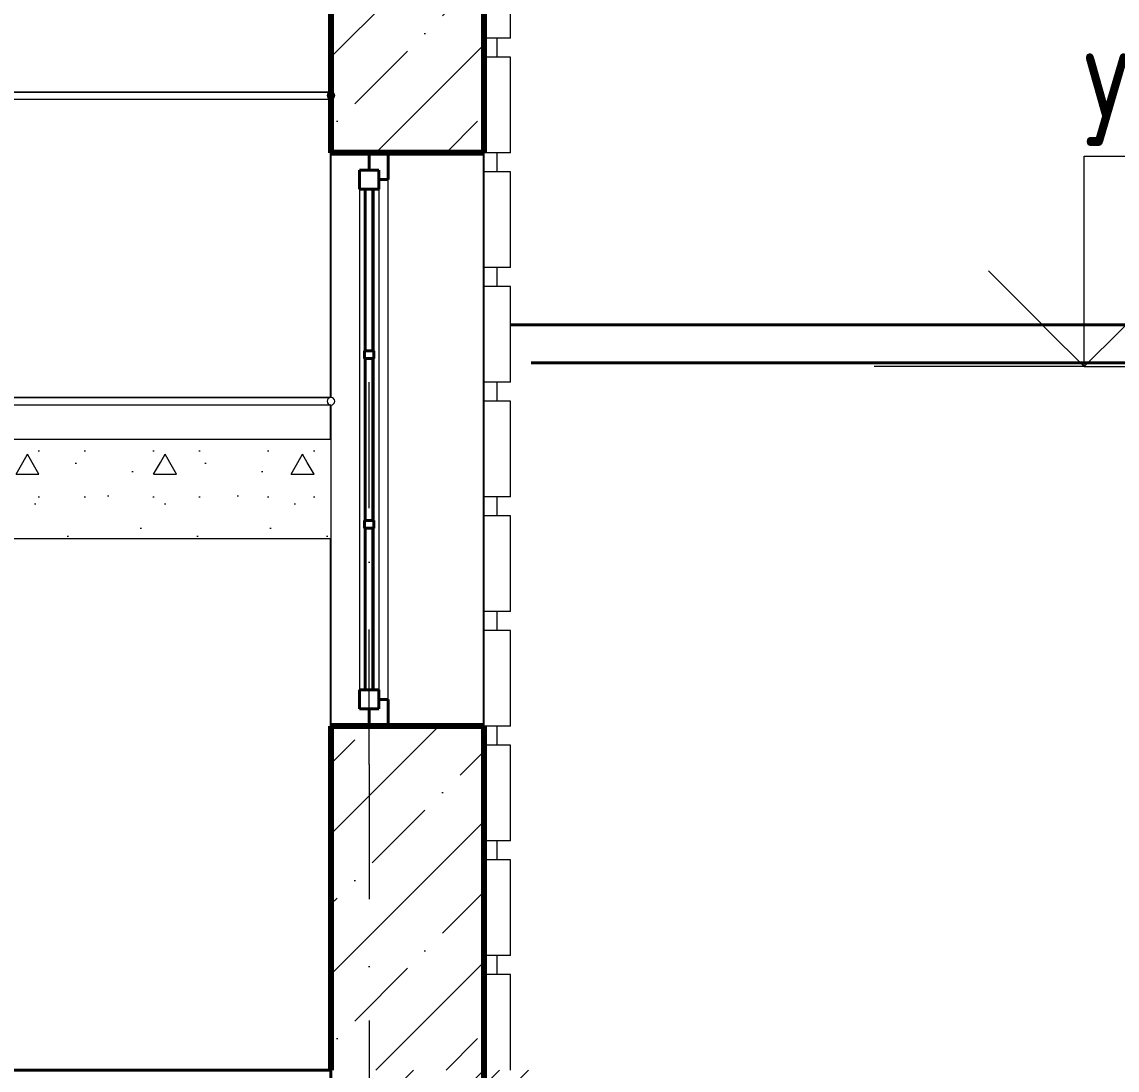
# Model space of a CAD drawing. Header units: feet. Extents: x -10410 to 374725, y -46422 to 88923.
# Drawn here: x 122956 to 125822, y 0 to 2743 of the extents above; entities that cross this region are included whole.
import ezdxf
from ezdxf.enums import TextEntityAlignment as Align

# ---------------------------------------------------------------- set-up
doc = ezdxf.new("R2010")
doc.units = ezdxf.units.FT
doc.header["$MEASUREMENT"] = 0
doc.set_wipeout_variables(frame=1)
doc.linetypes.add('Wipeout_Contour', pattern=[1000, 0, -1000])
doc.linetypes.add('Штрихпунктирная', pattern=[670.277762, 352.777767, -176.388884, 0, -141.111112])
for name, color, linetype in [('Интерьер - Мебель', 7, 'Continuous'), ('Конструктив - Лестницы', 7, 'Continuous'), ('Конструктив - Перекрытия', 7, 'Continuous'), ('Конструктив - Стены Несущие', 7, 'Continuous'), ('Местность - Рельеф', 7, 'Continuous')]:
    doc.layers.add(name, color=color, linetype=linetype)
for name, color, linetype, lineweight in [('Интерьер - Мебель_Ном._пера__1', 7, 'Continuous', 20), ('Интерьер - Мебель_Ном._пера__7', 7, 'Continuous', 20), ('Конструктив - Лестницы_Ном._пера__1', 7, 'Continuous', 20), ('Конструктив - Перекрытия_Ном._пера__21', 7, 'Continuous', 40), ('Конструктив - Стены Несущие_Ном._пера__120', 7, 'Continuous', 5), ('Конструктив - Стены Несущие_Ном._пера__21', 7, 'Continuous', 40), ('Конструктив - Стены Несущие_Ном._пера__47', 7, 'Continuous', 80), ('Местность - Рельеф_Ном._пера__21', 7, 'Continuous', 40)]:
    doc.layers.add(name, color=color, linetype=linetype, lineweight=lineweight)
for name, color, linetype, lineweight, true_color in [('Конструктив - Лестницы_Ном._пера__111', 7, 'Continuous', 5, 0xccccff), ('Конструктив - Перекрытия_Ном._пера__170', 7, 'Continuous', 5, 0x9f9f00), ('Конструктив - Стены Несущие_Ном._пера__87', 7, 'Continuous', 25, 0x6a6a6a), ('Местность - Рельеф_Ном._пера__28', 7, 'Continuous', 40, 0xa80f02), ('Элемент Модели - Оси_Ном._пера__94', 7, 'Continuous', 5, 0xdc4f00)]:
    doc.layers.add(name, color=color, linetype=linetype, lineweight=lineweight, true_color=true_color)
doc.styles.add('СГЕНЕРИР_СТИЛЬ_2', font='CS_Gost2304.shx')
pattern_1 = [(45, (0, 0), (-183.84776, 183.84776), []), (45, (-91.92, 91.92), (-183.84776, 183.84776), [195, -65, 0, -65])]
pattern_2 = [(0, (0, 0), (0, 623.5383), [60, -300]), (0, (180, 311.8), (0, 623.5383), [60, -300]), (60, (0, 0), (-540, 311.7692), [60, -300]), (60, (360, 0), (-540, 311.7692), [60, -300]), (120, (60, 0), (540, 311.7692), [60, -300]), (120, (420, 0), (540, 311.7692), [60, -300]), (0, (0, 60), (0, 120), [0, -120, 0, -180]), (45, (60, 60), (-84.85282, 84.85282), [0, -90, 0, -150.00001])]

# ---------------------------------------------------------------- blocks, each defined once
blk = doc.blocks.new('Отметка высоты 18_2')
at = {"layer": 'Интерьер - Мебель_Ном._пера__1', "linetype": 'Continuous'}
for p, q in [((0, 0), (0, 550)), ((0, 550), (1168.5, 550)), ((0, 0), (-250, 250)), ((0, 0), (250, 250)), ((0, 0), (-550, 0)), ((0, 0), (350, 0))]:
    blk.add_line(p, q, dxfattribs=at)
at = {"layer": 'Интерьер - Мебель_Ном._пера__1', "style": 'СГЕНЕРИР_СТИЛЬ_2'}
blk.add_attdef('c1', text='', height=250, dxfattribs=at).set_placement((0, 570), align=Align.BOTTOM_LEFT)

msp = doc.modelspace()

# ---------------------------------------------------------------- wipeouts: each hides what was drawn before it
at = {"color": 254, "linetype": 'Wipeout_Contour', "lineweight": 0, "ltscale": 496806.513587}
msp.add_wipeout([(124234.44947, 600), (124234.44947, 850), (124164.44947, 850), (124164.44947, 600)], dxfattribs=at).dxf.layer = 'Интерьер - Мебель'
at = {"color": 254, "linetype": 'Wipeout_Contour', "lineweight": 0, "ltscale": 496800.958085}
msp.add_wipeout([(124234.44947, 300), (124234.44947, 550), (124164.44947, 550), (124164.44947, 300)], dxfattribs=at).dxf.layer = 'Интерьер - Мебель'
at = {"color": 254, "linetype": 'Wipeout_Contour', "lineweight": 0, "ltscale": 496798.301087}
msp.add_wipeout([(124234.44947, 0), (124234.44947, 250), (124164.44947, 250), (124164.44947, 0)], dxfattribs=at).dxf.layer = 'Интерьер - Мебель'
at = {"color": 254, "linetype": 'Wipeout_Contour', "lineweight": 0, "ltscale": 615630.540236}
msp.add_wipeout([(122564.44939, 2686.18038), (122816.81014, 2559.99999), (123764.44947, 2559.99999), (123764.44947, 2999.99999), (122564.44939, 2999.99999)], dxfattribs=at).dxf.layer = 'Конструктив - Стены Несущие'
at = {"color": 254, "linetype": 'Wipeout_Contour', "lineweight": 0, "ltscale": 2104814.820791314}
msp.add_wipeout([(123768.27631, 1740.76121), (123764.44947, 1740), (123764.44947, 900), (123864.44947, 900), (123864.44947, 945), (123839.44947, 945), (123839.44947, 2355), (123864.44947, 2355), (123864.44947, 2400), (123764.44947, 2400), (123764.44947, 1760), (123768.27631, 1759.23879), (123771.52054, 1757.07107), (123773.68825, 1753.82685), (123774.44947, 1750), (123773.68825, 1746.17315), (123771.52054, 1742.92893)], dxfattribs=at).dxf.layer = 'Конструктив - Стены Несущие'
at = {"color": 254, "linetype": 'Wipeout_Contour', "lineweight": 0, "ltscale": 496210.760322}
msp.add_wipeout([(123914.44947, 2400), (123914.44947, 900), (124164.44947, 900), (124164.44947, 2400)], dxfattribs=at).dxf.layer = 'Конструктив - Стены Несущие'

# ---------------------------------------------------------------- next in the draw order: linework, layer by layer
at = {"layer": 'Интерьер - Мебель_Ном._пера__7', "linetype": 'Continuous'}
for p, q in [((124234.44947, 600), (124234.44947, 850)), ((124234.44947, 300), (124234.44947, 550))]:
    msp.add_line(p, q, dxfattribs=at)
at = {"layer": 'Конструктив - Стены Несущие_Ном._пера__21', "linetype": 'Continuous'}
for p, q in [((123864.44947, 2400), (123864.44947, 2355)), ((123864.44947, 2355), (123839.44947, 2355)), ((123889.44947, 2355), (123864.44947, 2355)), ((123864.44947, 945), (123839.44947, 945)), ((123864.44947, 945), (123864.44947, 900)), ((123889.44947, 945), (123864.44947, 945))]:
    msp.add_line(p, q, dxfattribs=at)

# ---------------------------------------------------------------- next in the draw order: wipeouts: each hides what was drawn before it
at = {"color": 254, "linetype": 'Wipeout_Contour', "lineweight": 0, "ltscale": 496740.138471}
msp.add_wipeout([(124199.44947, 850), (124199.44947, 900), (124164.44947, 900), (124164.44947, 850)], dxfattribs=at).dxf.layer = 'Интерьер - Мебель'
at = {"color": 254, "linetype": 'Wipeout_Contour', "lineweight": 0, "ltscale": 496733.132749}
msp.add_wipeout([(124199.44947, 550), (124199.44947, 600), (124164.44947, 600), (124164.44947, 550)], dxfattribs=at).dxf.layer = 'Интерьер - Мебель'
at = {"color": 254, "linetype": 'Wipeout_Contour', "lineweight": 0, "ltscale": 496729.025901}
msp.add_wipeout([(124199.44947, 250), (124199.44947, 300), (124164.44947, 300), (124164.44947, 250)], dxfattribs=at).dxf.layer = 'Интерьер - Мебель'
at = {"color": 254, "linetype": 'Wipeout_Contour', "lineweight": 0, "ltscale": 1351414.521314977}
msp.add_wipeout([(122571.71457, 2567.45654), (122564.44944, 2563.82339), (122564.44944, 1886.1803), (122816.81014, 1760), (123764.44947, 1760), (123764.44947, 2539.99999), (122812.08873, 2539.99999), (122574.2839, 2658.90252), (122573.99874, 2624.99999), (122574.44559, 2571.87539), (122573.79118, 2569.22648)], dxfattribs=at).dxf.layer = 'Конструктив - Стены Несущие'
at = {"color": 254, "linetype": 'Wipeout_Contour', "lineweight": 0, "ltscale": 495659.203735}
msp.add_wipeout([(123889.44947, 970), (123914.44947, 970), (123914.44947, 2330), (123889.44947, 2330)], dxfattribs=at).dxf.layer = 'Конструктив - Стены Несущие'
at = {"color": 254, "linetype": 'Wipeout_Contour', "lineweight": 0, "ltscale": 495433.688255}
msp.add_wipeout([(123839.44947, 2305), (123839.44947, 995), (123851.94946, 995), (123851.94946, 2305)], dxfattribs=at).dxf.layer = 'Конструктив - Стены Несущие'
at = {"color": 254, "linetype": 'Wipeout_Contour', "lineweight": 0, "ltscale": 615571.491252}
msp.add_wipeout([(122891.65953, 1390.00009), (122564.44948, 1226.39028), (122564.44948, 0.00002), (123764.44951, 0.00002), (123764.44947, 1390)], dxfattribs=at).dxf.layer = 'Конструктив - Стены Несущие'

# ---------------------------------------------------------------- next in the draw order: hatches: boundary and pattern name
at = {"layer": 'Конструктив - Лестницы_Ном._пера__1', "linetype": 'Continuous'}
h = msp.add_hatch(dxfattribs=at)
h.set_pattern_fill('БЕТОН_02', color=256, style=0, pattern_type=2)
h.set_pattern_definition(pattern_2)
h.paths.add_polyline_path([(123764.44947, 1390), (123764.44947, 1590), (122544.44947, 1590), (122544.44947, 1390)])

# ---------------------------------------------------------------- next in the draw order: linework, layer by layer
at = {"layer": 'Интерьер - Мебель_Ном._пера__7', "linetype": 'Continuous'}
for p, q in [((124234.44947, 850), (124164.44947, 850)), ((124234.44947, 600), (124164.44947, 600)), ((124199.44947, 550), (124199.44947, 600)), ((124234.44947, 550), (124164.44947, 550)), ((124234.44947, 300), (124164.44947, 300)), ((124199.44947, 250), (124199.44947, 300)), ((124234.44947, 250), (124164.44947, 250))]:
    msp.add_line(p, q, dxfattribs=at)
at = {"layer": 'Конструктив - Лестницы_Ном._пера__1', "linetype": 'Continuous'}
for p, q in [((123764.44947, 1590), (123764.44947, 1390)), ((123764.44947, 1390), (122891.65947, 1390))]:
    msp.add_line(p, q, dxfattribs=at)
at = {"layer": 'Конструктив - Стены Несущие_Ном._пера__120', "linetype": 'Continuous'}
msp.add_line((123914.44947, 970), (123914.44947, 2330), dxfattribs=at)
at = {"layer": 'Конструктив - Стены Несущие_Ном._пера__21', "linetype": 'Continuous'}
for p, q in [((123914.44947, 2400), (123914.44947, 2330)), ((123889.44947, 2355), (123889.44947, 2330)), ((123914.44947, 2330), (123889.44947, 2330)), ((123889.44947, 970), (123889.44947, 945)), ((123914.44947, 970), (123889.44947, 970)), ((123914.44947, 970), (123914.44947, 900))]:
    msp.add_line(p, q, dxfattribs=at)
at = {"layer": 'Конструктив - Стены Несущие_Ном._пера__87', "linetype": 'Continuous'}
msp.add_line((123764.44947, 900), (123764.44947, 1390), dxfattribs=at)

# ---------------------------------------------------------------- next in the draw order: wipeouts: each hides what was drawn before it
at = {"color": 254, "linetype": 'Wipeout_Contour', "lineweight": 0, "ltscale": 496814.967497}
msp.add_wipeout([(124234.44947, 900), (124234.44947, 1150), (124164.44947, 1150), (124164.44947, 900)], dxfattribs=at).dxf.layer = 'Интерьер - Мебель'
at = {"color": 254, "linetype": 'Wipeout_Contour', "lineweight": 0, "ltscale": 493247.855894}
msp.add_wipeout([(122812.26848, 2540.7612), (123760.62263, 2540.7612), (123757.3784, 2542.92893), (122812.78021, 2542.92893)], dxfattribs=at).dxf.layer = 'Конструктив - Лестницы'
at = {"color": 254, "linetype": 'Wipeout_Contour', "lineweight": 0, "ltscale": 491874.842449}
msp.add_wipeout([(121831.11638, 0.00003), (122514.44953, -300.00005), (123764.44954, -300.00005), (123764.44954, -0.00003)], dxfattribs=at).dxf.layer = 'Конструктив - Перекрытия'
at = {"color": 254, "linetype": 'Wipeout_Contour', "lineweight": 0, "ltscale": 495583.672858}
msp.add_wipeout([(123889.44947, 2305), (123876.94946, 2305), (123876.94946, 995), (123889.44947, 995)], dxfattribs=at).dxf.layer = 'Конструктив - Стены Несущие'
at = {"color": 254, "linetype": 'Wipeout_Contour', "lineweight": 0, "ltscale": 1228466.223547664}
msp.add_wipeout([(122571.71457, 1767.45655), (122564.44944, 1763.8234), (122564.44944, 1650), (123764.44943, 1650), (123764.44947, 1740), (122812.08878, 1740), (122574.2839, 1858.90248), (122573.99874, 1825), (122574.44559, 1771.8754), (122573.79118, 1769.22649)], dxfattribs=at).dxf.layer = 'Конструктив - Стены Несущие'

# ---------------------------------------------------------------- next in the draw order: hatches: boundary and pattern name
at = {"layer": 'Конструктив - Лестницы_Ном._пера__1', "linetype": 'Continuous'}
h = msp.add_hatch(dxfattribs=at)
h.set_pattern_fill('БЕТОН_02', color=256, style=0, pattern_type=2)
h.set_pattern_definition(pattern_2)
h.paths.add_polyline_path([(123764.44947, 1590), (123764.44947, 1650), (122514.44947, 1650), (122514.44947, 1590)])
at = {"layer": 'Конструктив - Стены Несущие_Ном._пера__120', "linetype": 'Continuous'}
h = msp.add_hatch(dxfattribs=at)
h.set_pattern_fill('ЖЕЛЕЗОБЕТОН', color=256, style=0, pattern_type=2)
h.set_pattern_definition([(45, (123964.45, 450), (-183.85, 183.85), []), (45, (123872.53, 541.92), (-183.85, 183.85), [195, -65, 0, -65])])
h.paths.add_polyline_path([(124164.44947, 900), (123764.44947, 900), (123764.44947, 0), (124164.44947, 0)])

# ---------------------------------------------------------------- next in the draw order: linework, layer by layer
at = {"layer": 'Интерьер - Мебель_Ном._пера__7', "linetype": 'Continuous'}
for p, q in [((124234.44947, 900), (124234.44947, 1150)), ((124234.44947, 900), (124164.44947, 900)), ((124199.44947, 850), (124199.44947, 900))]:
    msp.add_line(p, q, dxfattribs=at)
at = {"layer": 'Конструктив - Лестницы_Ном._пера__1', "linetype": 'Continuous'}
for q in [(122514.44947, 1650), (123764.44947, 1590)]:
    msp.add_line((123764.44947, 1650), q, dxfattribs=at)
at = {"layer": 'Конструктив - Стены Несущие_Ном._пера__47', "linetype": 'Continuous', "flags": 128}
msp.add_lwpolyline([(124164.44947, 900), (123914.44947, 900), (123864.44947, 900), (123764.44947, 900)], dxfattribs=at)

# ---------------------------------------------------------------- next in the draw order: wipeouts: each hides what was drawn before it
at = {"color": 254, "linetype": 'Wipeout_Contour', "lineweight": 0, "ltscale": 496750.042946}
msp.add_wipeout([(124199.44947, 1150), (124199.44947, 1200), (124164.44947, 1200), (124164.44947, 1150)], dxfattribs=at).dxf.layer = 'Интерьер - Мебель'
at = {"color": 254, "linetype": 'Wipeout_Contour', "lineweight": 0, "ltscale": 493243.944257}
msp.add_wipeout([(122812.78021, 2542.92893), (123757.3784, 2542.92893), (123755.21067, 2546.17317), (122813.54607, 2546.17317)], dxfattribs=at).dxf.layer = 'Конструктив - Лестницы'
at = {"color": 254, "linetype": 'Wipeout_Contour', "lineweight": 0, "ltscale": 493200.895833}
msp.add_wipeout([(123760.62263, 1759.2388), (122816.63045, 1759.2388), (122816.11872, 1757.07107), (123757.3784, 1757.07107)], dxfattribs=at).dxf.layer = 'Конструктив - Лестницы'
at = {"color": 254, "linetype": 'Wipeout_Contour', "lineweight": 0, "ltscale": 495529.271332}
msp.add_wipeout([(123876.94946, 2305), (123851.94947, 2305), (123851.94947, 1881.66666), (123876.94946, 1881.66666)], dxfattribs=at).dxf.layer = 'Конструктив - Стены Несущие'
at = {"color": 254, "linetype": 'Wipeout_Contour', "lineweight": 0, "ltscale": 495502.478425}
msp.add_wipeout([(123876.94946, 1861.66666), (123851.94947, 1861.66666), (123851.94947, 1438.33334), (123876.94946, 1438.33334)], dxfattribs=at).dxf.layer = 'Конструктив - Стены Несущие'
at = {"color": 254, "linetype": 'Wipeout_Contour', "lineweight": 0, "ltscale": 495482.030864}
msp.add_wipeout([(123876.94946, 1418.33334), (123851.94947, 1418.33334), (123851.94947, 995), (123876.94946, 995)], dxfattribs=at).dxf.layer = 'Конструктив - Стены Несущие'

# ---------------------------------------------------------------- next in the draw order: linework, layer by layer
at = {"layer": 'Интерьер - Мебель_Ном._пера__7', "linetype": 'Continuous'}
msp.add_line((124234.44947, 1150), (124164.44947, 1150), dxfattribs=at)
at = {"layer": 'Конструктив - Стены Несущие_Ном._пера__120', "linetype": 'Continuous'}
for p, q in [((123839.44947, 2305), (123839.44947, 995)), ((123851.94947, 2305), (123851.94947, 1881.66667)), ((123876.94947, 2305), (123876.94947, 1881.66667)), ((123889.44947, 2305), (123889.44947, 995)), ((123851.94947, 1861.66667), (123851.94947, 1438.33333)), ((123876.94947, 1861.66667), (123876.94947, 1438.33333)), ((123851.94947, 1418.33333), (123851.94947, 995)), ((123876.94947, 1418.33333), (123876.94947, 995))]:
    msp.add_line(p, q, dxfattribs=at)
at = {"layer": 'Конструктив - Стены Несущие_Ном._пера__21', "linetype": 'Continuous'}
for p, q in [((123839.44947, 2355), (123839.44947, 2305)), ((123889.44947, 2330), (123889.44947, 2305)), ((123889.44947, 2305), (123839.44947, 2305)), ((123854.44947, 2305), (123854.44947, 1881.66667)), ((123874.44947, 1881.66667), (123874.44947, 2305)), ((123851.94947, 1881.66667), (123851.94947, 1861.66667)), ((123876.94947, 1881.66667), (123851.94947, 1881.66667)), ((123876.94947, 1881.66667), (123876.94947, 1861.66667)), ((123876.94947, 1861.66667), (123851.94947, 1861.66667)), ((123854.44947, 1861.66667), (123854.44947, 1438.33333)), ((123874.44947, 1438.33333), (123874.44947, 1861.66667)), ((123851.94947, 1438.33333), (123851.94947, 1418.33333)), ((123876.94947, 1438.33333), (123851.94947, 1438.33333)), ((123876.94947, 1438.33333), (123876.94947, 1418.33333)), ((123876.94947, 1418.33333), (123851.94947, 1418.33333)), ((123854.44947, 1418.33333), (123854.44947, 995)), ((123874.44947, 995), (123874.44947, 1418.33333)), ((123839.44947, 995), (123839.44947, 945)), ((123889.44947, 995), (123839.44947, 995)), ((123889.44947, 995), (123889.44947, 970))]:
    msp.add_line(p, q, dxfattribs=at)
at = {"layer": 'Элемент Модели - Оси_Ном._пера__94', "linetype": 'Штрихпунктирная'}
msp.add_line((123864.44947, 800), (123864.44947, 1800), dxfattribs=at)

# ---------------------------------------------------------------- next in the draw order: wipeouts: each hides what was drawn before it
at = {"color": 254, "linetype": 'Wipeout_Contour', "lineweight": 0, "ltscale": 496826.319665}
msp.add_wipeout([(124234.44947, 1200), (124234.44947, 1450), (124164.44947, 1450), (124164.44947, 1200)], dxfattribs=at).dxf.layer = 'Интерьер - Мебель'
at = {"color": 254, "linetype": 'Wipeout_Contour', "lineweight": 0, "ltscale": 493242.975254}
msp.add_wipeout([(122813.54607, 2546.17317), (123755.21067, 2546.17317), (123754.44947, 2550), (122814.44947, 2550)], dxfattribs=at).dxf.layer = 'Конструктив - Лестницы'
at = {"color": 254, "linetype": 'Wipeout_Contour', "lineweight": 0, "ltscale": 493194.051352}
msp.add_wipeout([(123757.3784, 1757.07107), (122816.11872, 1757.07107), (122815.35286, 1753.82683), (123755.21067, 1753.82683)], dxfattribs=at).dxf.layer = 'Конструктив - Лестницы'
at = {"color": 254, "linetype": 'Wipeout_Contour', "lineweight": 0, "ltscale": 496958.522288}
msp.add_wipeout([(124314.44938, -300), (124314.44938, 0), (124164.44955, 0), (124164.44955, -300)], dxfattribs=at).dxf.layer = 'Конструктив - Перекрытия'

# ---------------------------------------------------------------- next in the draw order: hatches: boundary and pattern name
at = {"layer": 'Конструктив - Перекрытия_Ном._пера__170', "linetype": 'Continuous'}
h = msp.add_hatch(dxfattribs=at)
h.set_pattern_fill('ЖЕЛЕЗОБЕТОН', color=256, style=0, pattern_type=2)
h.set_pattern_definition(pattern_1)
h.paths.add_polyline_path([(124314.44938, -300), (124314.44938, 0), (124164.44955, 0), (124164.44955, -300)])
at = {"layer": 'Конструктив - Стены Несущие_Ном._пера__120', "linetype": 'Continuous'}
h = msp.add_hatch(dxfattribs=at)
h.set_pattern_fill('ЖЕЛЕЗОБЕТОН', color=256, style=0, pattern_type=2)
h.set_pattern_definition([(45, (123964.45, -200), (-183.85, 183.85), []), (45, (123872.53, -108.08), (-183.85, 183.85), [195, -65, 0, -65])])
h.paths.add_polyline_path([(124164.44955, -400), (124164.4495, 0), (123864.44947, 0), (123864.44947, -300), (123764.44954, -300), (123764.44954, -400)])
h = msp.add_hatch(dxfattribs=at)
h.set_pattern_fill('ЖЕЛЕЗОБЕТОН', color=256, style=0, pattern_type=2)
h.set_pattern_definition([(45, (124239.45, -150), (-183.85, 183.85), []), (45, (124147.53, -58.08), (-183.85, 183.85), [195, -65, 0, -65])])
h.paths.add_polyline_path([(124314.44939, -300), (124314.44939, 0), (124164.44948, 0), (124164.44948, -300)])

# ---------------------------------------------------------------- next in the draw order: linework, layer by layer
at = {"layer": 'Интерьер - Мебель_Ном._пера__7', "linetype": 'Continuous'}
for p, q in [((124234.44947, 1200), (124234.44947, 1450)), ((124234.44947, 1200), (124164.44947, 1200)), ((124199.44947, 1150), (124199.44947, 1200)), ((124234.44947, 0), (124234.44947, 250))]:
    msp.add_line(p, q, dxfattribs=at)
at = {"layer": 'Конструктив - Стены Несущие_Ном._пера__47', "linetype": 'Continuous'}
for p, q in [((124164.44947, 900), (124164.44947, 0)), ((124164.44955, 0), (124164.44955, -400))]:
    msp.add_line(p, q, dxfattribs=at)

# ---------------------------------------------------------------- next in the draw order: wipeouts: each hides what was drawn before it
at = {"color": 254, "linetype": 'Wipeout_Contour', "lineweight": 0, "ltscale": 496762.845999}
msp.add_wipeout([(124199.44947, 1450), (124199.44947, 1500), (124164.44947, 1500), (124164.44947, 1450)], dxfattribs=at).dxf.layer = 'Интерьер - Мебель'
at = {"color": 254, "linetype": 'Wipeout_Contour', "lineweight": 0, "ltscale": 493245.098201}
msp.add_wipeout([(122814.44947, 2550), (123754.44947, 2550), (123755.21067, 2553.82683), (122815.35286, 2553.82683)], dxfattribs=at).dxf.layer = 'Конструктив - Лестницы'
at = {"color": 254, "linetype": 'Wipeout_Contour', "lineweight": 0, "ltscale": 493189.250861}
msp.add_wipeout([(123755.21067, 1753.82683), (122815.35286, 1753.82683), (122814.44947, 1750), (123754.44947, 1750)], dxfattribs=at).dxf.layer = 'Конструктив - Лестницы'

# ---------------------------------------------------------------- next in the draw order: linework, layer by layer
at = {"layer": 'Интерьер - Мебель_Ном._пера__7', "linetype": 'Continuous'}
msp.add_line((124234.44947, 1450), (124164.44947, 1450), dxfattribs=at)

# ---------------------------------------------------------------- next in the draw order: wipeouts: each hides what was drawn before it
at = {"color": 254, "linetype": 'Wipeout_Contour', "lineweight": 0, "ltscale": 496840.569894}
msp.add_wipeout([(124234.44947, 1500), (124234.44947, 1750), (124164.44947, 1750), (124164.44947, 1500)], dxfattribs=at).dxf.layer = 'Интерьер - Мебель'
at = {"color": 254, "linetype": 'Wipeout_Contour', "lineweight": 0, "ltscale": 493249.989899}
msp.add_wipeout([(122815.35286, 2553.82683), (123755.21067, 2553.82683), (123757.3784, 2557.07107), (122816.11872, 2557.07107)], dxfattribs=at).dxf.layer = 'Конструктив - Лестницы'
at = {"color": 254, "linetype": 'Wipeout_Contour', "lineweight": 0, "ltscale": 493187.226994}
msp.add_wipeout([(123754.44947, 1750), (122814.44947, 1750), (122813.54607, 1746.17317), (123755.21067, 1746.17317)], dxfattribs=at).dxf.layer = 'Конструктив - Лестницы'
at = {"color": 254, "linetype": 'Wipeout_Contour', "lineweight": 0, "ltscale": 495258.524907}
msp.add_wipeout([(123864.44947, -300), (123864.44947, 0), (123764.44954, 0), (123764.44954, -300)], dxfattribs=at).dxf.layer = 'Конструктив - Перекрытия'

# ---------------------------------------------------------------- next in the draw order: hatches: boundary and pattern name
at = {"layer": 'Конструктив - Перекрытия_Ном._пера__170', "linetype": 'Continuous'}
h = msp.add_hatch(dxfattribs=at)
h.set_pattern_fill('ЖЕЛЕЗОБЕТОН', color=256, style=0, pattern_type=2)
h.set_pattern_definition(pattern_1)
h.paths.add_polyline_path([(123864.44947, -300), (123864.44947, 0), (123764.44954, 0), (123764.44954, -300)])

# ---------------------------------------------------------------- next in the draw order: linework, layer by layer
at = {"layer": 'Интерьер - Мебель_Ном._пера__7', "linetype": 'Continuous'}
for p, q in [((124234.44947, 1500), (124164.44947, 1500)), ((124199.44947, 1450), (124199.44947, 1500))]:
    msp.add_line(p, q, dxfattribs=at)
at = {"layer": 'Конструктив - Перекрытия_Ном._пера__21', "linetype": 'Continuous'}
for q in [(120144.44947, 0), (123764.44954, -300)]:
    msp.add_line((123764.44954, 0), q, dxfattribs=at)
at = {"layer": 'Конструктив - Стены Несущие_Ном._пера__47', "linetype": 'Continuous'}
msp.add_line((123764.44947, 900), (123764.44947, 0), dxfattribs=at)
at = {"layer": 'Элемент Модели - Оси_Ном._пера__94', "linetype": 'Штрихпунктирная'}
msp.add_line((123864.44947, 800), (123864.44947, -4260.08142), dxfattribs=at)

# ---------------------------------------------------------------- next in the draw order: wipeouts: each hides what was drawn before it
at = {"color": 254, "linetype": 'Wipeout_Contour', "lineweight": 0, "ltscale": 496778.547406}
msp.add_wipeout([(124199.44947, 1750), (124199.44947, 1800), (124164.44947, 1800), (124164.44947, 1750)], dxfattribs=at).dxf.layer = 'Интерьер - Мебель'
at = {"color": 254, "linetype": 'Wipeout_Contour', "lineweight": 0, "ltscale": 493256.903829}
msp.add_wipeout([(122816.11872, 2557.07107), (123757.3784, 2557.07107), (123760.62263, 2559.2388), (122816.63045, 2559.2388)], dxfattribs=at).dxf.layer = 'Конструктив - Лестницы'
at = {"color": 254, "linetype": 'Wipeout_Contour', "lineweight": 0, "ltscale": 493254.114409}
msp.add_wipeout([(122812.08879, 2540), (123764.44947, 2540), (123760.62263, 2540.7612), (122812.26848, 2540.7612)], dxfattribs=at).dxf.layer = 'Конструктив - Лестницы'
at = {"color": 254, "linetype": 'Wipeout_Contour', "lineweight": 0, "ltscale": 493188.287863}
msp.add_wipeout([(123755.21067, 1746.17317), (122813.54607, 1746.17317), (122812.78021, 1742.92893), (123757.3784, 1742.92893)], dxfattribs=at).dxf.layer = 'Конструктив - Лестницы'

# ---------------------------------------------------------------- next in the draw order: linework, layer by layer
at = {"layer": 'Конструктив - Лестницы_Ном._пера__1', "linetype": 'Continuous'}
msp.add_line((122812.08879, 2540), (123764.44947, 2540), dxfattribs=at)

# ---------------------------------------------------------------- next in the draw order: wipeouts: each hides what was drawn before it
at = {"color": 254, "linetype": 'Wipeout_Contour', "lineweight": 0, "ltscale": 496857.717934}
msp.add_wipeout([(124234.44947, 1800), (124234.44947, 2050), (124164.44947, 2050), (124164.44947, 1800)], dxfattribs=at).dxf.layer = 'Интерьер - Мебель'
at = {"color": 254, "linetype": 'Wipeout_Contour', "lineweight": 0, "ltscale": 493264.787158}
msp.add_wipeout([(122816.63045, 2559.2388), (123760.62263, 2559.2388), (123764.44947, 2560), (122816.81015, 2560)], dxfattribs=at).dxf.layer = 'Конструктив - Лестницы'
at = {"color": 254, "linetype": 'Wipeout_Contour', "lineweight": 0, "ltscale": 493208.742045}
msp.add_wipeout([(123764.44947, 1760), (122816.81015, 1760), (122816.63045, 1759.2388), (123760.62263, 1759.2388)], dxfattribs=at).dxf.layer = 'Конструктив - Лестницы'
at = {"color": 254, "linetype": 'Wipeout_Contour', "lineweight": 0, "ltscale": 493192.270167}
msp.add_wipeout([(123757.3784, 1742.92893), (122812.78021, 1742.92893), (122812.26848, 1740.7612), (123760.62263, 1740.7612)], dxfattribs=at).dxf.layer = 'Конструктив - Лестницы'

# ---------------------------------------------------------------- next in the draw order: hatches: boundary and pattern name
at = {"layer": 'Конструктив - Лестницы_Ном._пера__111', "linetype": 'Continuous'}
h = msp.add_hatch(dxfattribs=at)
h.set_pattern_fill('ЖЕЛЕЗОБЕТОН', color=256, style=0, pattern_type=2)
h.set_pattern_definition(pattern_1)
h.paths.add_polyline_path([(123760.62263, 2540.7612), (123764.44947, 2540), (123768.2763, 2540.7612), (123771.52053, 2542.92893), (123773.68826, 2546.17317), (123774.44947, 2550), (123773.68826, 2553.82683), (123771.52053, 2557.07107), (123768.2763, 2559.2388), (123764.44947, 2560), (123760.62263, 2559.2388), (123757.3784, 2557.07107), (123755.21067, 2553.82683), (123754.44947, 2550), (123755.21067, 2546.17317), (123757.3784, 2542.92893)])

# ---------------------------------------------------------------- next in the draw order: linework, layer by layer
at = {"layer": 'Конструктив - Лестницы_Ном._пера__1', "linetype": 'Continuous'}
for p, q in [((122816.81015, 2560), (123764.44947, 2560)), ((123764.44947, 1760), (122816.81015, 1760))]:
    msp.add_line(p, q, dxfattribs=at)
at = {"layer": 'Конструктив - Лестницы_Ном._пера__1', "linetype": 'Continuous', "flags": 128}
msp.add_lwpolyline([(123755.21067, 2546.17317), (123757.3784, 2542.92893), (123760.62263, 2540.7612), (123764.44947, 2540), (123768.2763, 2540.7612), (123771.52053, 2542.92893), (123773.68826, 2546.17317), (123774.44947, 2550), (123773.68826, 2553.82683), (123771.52053, 2557.07107), (123768.2763, 2559.2388), (123764.44947, 2560), (123760.62263, 2559.2388), (123757.3784, 2557.07107), (123755.21067, 2553.82683), (123754.44947, 2550)], close=True, dxfattribs=at)
at = {"layer": 'Конструктив - Стены Несущие_Ном._пера__47', "linetype": 'Continuous'}
msp.add_line((123764.44947, 3000), (123764.44947, 2400), dxfattribs=at)
at = {"layer": 'Конструктив - Стены Несущие_Ном._пера__87', "linetype": 'Continuous'}
msp.add_line((123764.44947, 1760), (123764.44947, 2400), dxfattribs=at)

# ---------------------------------------------------------------- next in the draw order: wipeouts: each hides what was drawn before it
at = {"color": 254, "linetype": 'Wipeout_Contour', "lineweight": 0, "ltscale": 496797.146893}
msp.add_wipeout([(124199.44947, 2050), (124199.44947, 2100), (124164.44947, 2100), (124164.44947, 2050)], dxfattribs=at).dxf.layer = 'Интерьер - Мебель'
at = {"color": 254, "linetype": 'Wipeout_Contour', "lineweight": 0, "ltscale": 493198.567388}
msp.add_wipeout([(123760.62263, 1740.7612), (122812.26848, 1740.7612), (122812.08879, 1740), (123764.44947, 1740)], dxfattribs=at).dxf.layer = 'Конструктив - Лестницы'
at = {"color": 254, "linetype": 'Wipeout_Contour', "lineweight": 0, "ltscale": 503004.523174}
msp.add_wipeout([(124234.44946, 1950), (124234.44946, 1932.84724), (127237.73231, 1945.28663), (127237.73231, 1950)], dxfattribs=at).dxf.layer = 'Местность - Рельеф'

# ---------------------------------------------------------------- next in the draw order: hatches: boundary and pattern name
at = {"layer": 'Конструктив - Лестницы_Ном._пера__111', "linetype": 'Continuous'}
h = msp.add_hatch(dxfattribs=at)
h.set_pattern_fill('ЖЕЛЕЗОБЕТОН', color=256, style=0, pattern_type=2)
h.set_pattern_definition(pattern_1)
h.paths.add_polyline_path([(123760.62263, 1759.2388), (123757.3784, 1757.07107), (123755.21067, 1753.82683), (123754.44947, 1750), (123755.21067, 1746.17317), (123757.3784, 1742.92893), (123760.62263, 1740.7612), (123764.44947, 1740), (123768.2763, 1740.7612), (123771.52053, 1742.92893), (123773.68826, 1746.17317), (123774.44947, 1750), (123773.68826, 1753.82683), (123771.52053, 1757.07107), (123768.2763, 1759.2388), (123764.44947, 1760)])

# ---------------------------------------------------------------- next in the draw order: linework, layer by layer
at = {"layer": 'Интерьер - Мебель_Ном._пера__7', "linetype": 'Continuous'}
msp.add_line((124234.44947, 2050), (124164.44947, 2050), dxfattribs=at)
at = {"layer": 'Конструктив - Лестницы_Ном._пера__1', "linetype": 'Continuous'}
msp.add_line((123764.44947, 1740), (122812.08879, 1740), dxfattribs=at)
at = {"layer": 'Конструктив - Лестницы_Ном._пера__1', "linetype": 'Continuous', "flags": 128}
msp.add_lwpolyline([(123755.21067, 1746.17317), (123757.3784, 1742.92893), (123760.62263, 1740.7612), (123764.44947, 1740), (123768.2763, 1740.7612), (123771.52053, 1742.92893), (123773.68826, 1746.17317), (123774.44947, 1750), (123773.68826, 1753.82683), (123771.52053, 1757.07107), (123768.2763, 1759.2388), (123764.44947, 1760), (123760.62263, 1759.2388), (123757.3784, 1757.07107), (123755.21067, 1753.82683), (123754.44947, 1750)], close=True, dxfattribs=at)
at = {"layer": 'Конструктив - Стены Несущие_Ном._пера__87', "linetype": 'Continuous'}
msp.add_line((123764.44947, 1650), (123764.44947, 1740), dxfattribs=at)

# ---------------------------------------------------------------- next in the draw order: wipeouts: each hides what was drawn before it
at = {"color": 254, "linetype": 'Wipeout_Contour', "lineweight": 0, "ltscale": 496877.763485}
msp.add_wipeout([(124234.44947, 2100), (124234.44947, 2350), (124164.44947, 2350), (124164.44947, 2100)], dxfattribs=at).dxf.layer = 'Интерьер - Мебель'
at = {"color": 254, "linetype": 'Wipeout_Contour', "lineweight": 0, "ltscale": 503003.039525}
msp.add_wipeout([(127237.73231, 1945.28672), (124234.44948, 1932.84733), (124234.44948, 1874.32266), (127237.73231, 1929.20503)], dxfattribs=at).dxf.layer = 'Местность - Рельеф'

# ---------------------------------------------------------------- next in the draw order: linework, layer by layer
at = {"layer": 'Интерьер - Мебель_Ном._пера__7', "linetype": 'Continuous'}
for p, q in [((124234.44947, 2100), (124234.44947, 2350)), ((124234.44947, 2100), (124164.44947, 2100)), ((124199.44947, 2050), (124199.44947, 2100))]:
    msp.add_line(p, q, dxfattribs=at)
at = {"layer": 'Местность - Рельеф_Ном._пера__21', "linetype": 'Continuous'}
msp.add_line((124234.44947, 1950), (126791.93197, 1950), dxfattribs=at)

# ---------------------------------------------------------------- next in the draw order: wipeouts: each hides what was drawn before it
at = {"color": 254, "linetype": 'Wipeout_Contour', "lineweight": 0, "ltscale": 496818.644134}
msp.add_wipeout([(124199.44947, 2350), (124199.44947, 2400), (124164.44947, 2400), (124164.44947, 2350)], dxfattribs=at).dxf.layer = 'Интерьер - Мебель'
at = {"color": 254, "linetype": 'Wipeout_Contour', "lineweight": 0, "ltscale": 999919.744851}
msp.add_wipeout([(124199.44948, 1750.00002), (124234.44949, 1749.99998), (124234.44949, 1733.65688), (127237.73231, 1890.55204), (127237.73231, 1929.20502), (124234.44949, 1874.32279), (124234.44949, 1800.00004), (124199.44948, 1800.00004)], dxfattribs=at).dxf.layer = 'Местность - Рельеф'

# ---------------------------------------------------------------- next in the draw order: linework, layer by layer
at = {"layer": 'Интерьер - Мебель_Ном._пера__7', "linetype": 'Continuous'}
for p, q in [((124234.44947, 2350), (124164.44947, 2350)), ((124234.44947, 1800), (124234.44947, 2050)), ((124234.44947, 1800), (124164.44947, 1800)), ((124199.44947, 1750), (124199.44947, 1800)), ((124234.44947, 1750), (124164.44947, 1750)), ((124234.44947, 1500), (124234.44947, 1750))]:
    msp.add_line(p, q, dxfattribs=at)
at = {"layer": 'Местность - Рельеф_Ном._пера__28', "linetype": 'Continuous'}
msp.add_line((124288.90753, 1850.75573), (126688.99087, 1850.75573), dxfattribs=at)

# ---------------------------------------------------------------- next in the draw order: block references
at = {"layer": 'Интерьер - Мебель', "linetype": 'Continuous'}
ref = msp.add_blockref('Отметка высоты 18_2', (125735.78937, 1840.82138), dxfattribs=dict(at, zscale=1000))
ref.add_attrib('c1', 'ур. земли', dxfattribs={"layer": 'Интерьер - Мебель_Ном._пера__1', "color": 7, "height": 250, "style": 'СГЕНЕРИР_СТИЛЬ_2'}).set_placement((125735.78937, 2410.82198), align=Align.BOTTOM_LEFT)

# ---------------------------------------------------------------- next in the draw order: wipeouts: each hides what was drawn before it
at = {"color": 254, "linetype": 'Wipeout_Contour', "lineweight": 0, "ltscale": 496900.706196}
msp.add_wipeout([(124234.44947, 2400), (124234.44947, 2650), (124164.44947, 2650), (124164.44947, 2400)], dxfattribs=at).dxf.layer = 'Интерьер - Мебель'

# ---------------------------------------------------------------- next in the draw order: linework, layer by layer
at = {"layer": 'Интерьер - Мебель_Ном._пера__7', "linetype": 'Continuous'}
for p, q in [((124234.44947, 2400), (124234.44947, 2650)), ((124234.44947, 2400), (124164.44947, 2400)), ((124199.44947, 2350), (124199.44947, 2400))]:
    msp.add_line(p, q, dxfattribs=at)
at = {"layer": 'Конструктив - Стены Несущие_Ном._пера__47', "linetype": 'Continuous', "flags": 128}
msp.add_lwpolyline([(124164.44947, 2400), (123914.44947, 2400), (123864.44947, 2400), (123764.44947, 2400)], dxfattribs=at)
at = {"layer": 'Конструктив - Стены Несущие_Ном._пера__87', "linetype": 'Continuous'}
msp.add_line((124164.44947, 900), (124164.44947, 2400), dxfattribs=at)

# ---------------------------------------------------------------- next in the draw order: wipeouts: each hides what was drawn before it
at = {"color": 254, "linetype": 'Wipeout_Contour', "lineweight": 0, "ltscale": 496843.038752}
msp.add_wipeout([(124199.44947, 2650), (124199.44947, 2700), (124164.44947, 2700), (124164.44947, 2650)], dxfattribs=at).dxf.layer = 'Интерьер - Мебель'

# ---------------------------------------------------------------- next in the draw order: linework, layer by layer
at = {"layer": 'Интерьер - Мебель_Ном._пера__7', "linetype": 'Continuous'}
msp.add_line((124234.44947, 2650), (124164.44947, 2650), dxfattribs=at)

# ---------------------------------------------------------------- next in the draw order: wipeouts: each hides what was drawn before it
at = {"color": 254, "linetype": 'Wipeout_Contour', "lineweight": 0, "ltscale": 496926.545667}
msp.add_wipeout([(124234.44947, 2700), (124234.44947, 2950), (124164.44947, 2950), (124164.44947, 2700)], dxfattribs=at).dxf.layer = 'Интерьер - Мебель'

# ---------------------------------------------------------------- next in the draw order: hatches: boundary and pattern name
at = {"layer": 'Конструктив - Стены Несущие_Ном._пера__120', "linetype": 'Continuous'}
h = msp.add_hatch(dxfattribs=at)
h.set_pattern_fill('ЖЕЛЕЗОБЕТОН', color=256, style=0, pattern_type=2)
h.set_pattern_definition([(45, (123964.45, 2850), (-183.85, 183.85), []), (45, (123872.53, 2941.92), (-183.85, 183.85), [195, -65, 0, -65])])
h.paths.add_polyline_path([(124164.44947, 2400), (124164.44947, 3300), (123864.44947, 3300), (123864.44947, 3000), (123764.44947, 3000), (123764.44947, 2400)])

# ---------------------------------------------------------------- next in the draw order: linework, layer by layer
at = {"layer": 'Интерьер - Мебель_Ном._пера__7', "linetype": 'Continuous'}
for p, q in [((124234.44947, 2700), (124234.44947, 2950)), ((124234.44947, 2700), (124164.44947, 2700)), ((124199.44947, 2650), (124199.44947, 2700))]:
    msp.add_line(p, q, dxfattribs=at)
at = {"layer": 'Конструктив - Стены Несущие_Ном._пера__47', "linetype": 'Continuous'}
msp.add_line((124164.44947, 4200), (124164.44947, 2400), dxfattribs=at)

doc.saveas('drawing.dxf')
